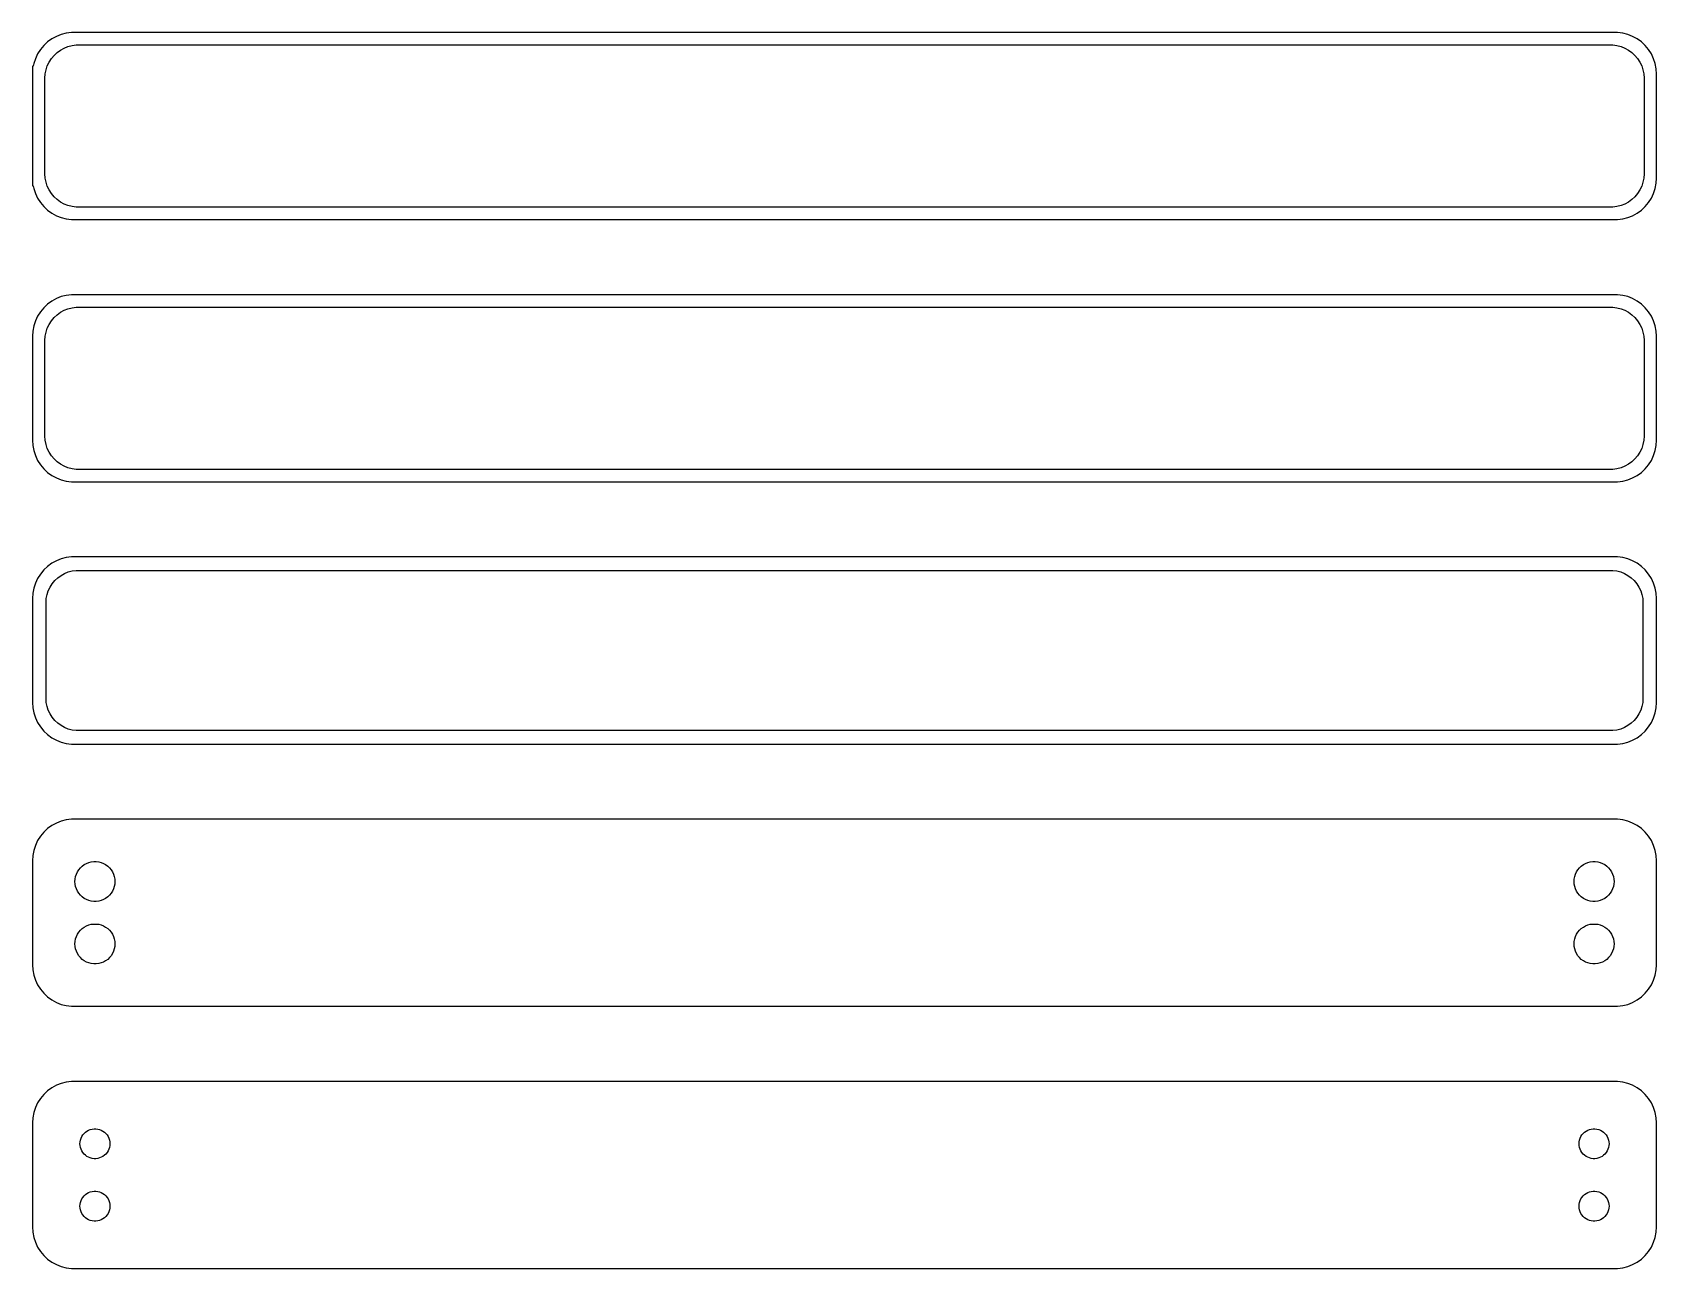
# Model space of a CAD drawing. Header units: metres. Extents: x -98 to 98, y 115 to 263.
import ezdxf

# ---------------------------------------------------------------- set-up
doc = ezdxf.new("R2010")
doc.units = ezdxf.units.M

msp = doc.modelspace()

# ---------------------------------------------------------------- linework, layer by layer
for p, q in [((-96.1448, 261.673), (-96.5451, 261.189)), ((-95.6871, 262.103), (-96.1448, 261.673)), ((-95.1791, 262.472), (-95.6871, 262.103)), ((-94.6289, 262.774), (-95.1791, 262.472)), ((-94.0451, 263.005), (-94.6289, 262.774)), ((-94.1433, 261.127), (-93.7031, 261.369)), ((-93.4369, 263.161), (-94.0451, 263.005)), ((-93.7031, 261.369), (-93.2361, 261.554)), ((-92.8139, 263.24), (-93.4369, 263.161)), ((-93.2361, 261.554), (-92.7495, 261.679)), ((92.8139, 263.24), (-92.8139, 263.24)), ((-92.7495, 261.679), (-92.2512, 261.742)), ((-92.2512, 261.742), (92.2512, 261.742)), ((92.2512, 261.742), (92.7495, 261.679)), ((92.7495, 261.679), (93.2361, 261.554)), ((93.4369, 263.161), (92.8139, 263.24)), ((93.2361, 261.554), (93.7031, 261.369)), ((94.0451, 263.005), (93.4369, 263.161)), ((93.7031, 261.369), (94.1433, 261.127)), ((94.6289, 262.774), (94.0451, 263.005)), ((95.1791, 262.472), (94.6289, 262.774)), ((95.6871, 262.103), (95.1791, 262.472)), ((96.1448, 261.673), (95.6871, 262.103)), ((96.5451, 261.189), (96.1448, 261.673)), ((-97.3429, 259.493), (-97.4, 259.194)), ((-97.1489, 260.091), (-97.3429, 259.493)), ((-96.8815, 260.659), (-97.1489, 260.091)), ((-96.5451, 261.189), (-96.8815, 260.659)), ((-95.7191, 259.222), (-95.5052, 259.677)), ((-95.5052, 259.677), (-95.2361, 260.101)), ((-95.2361, 260.101), (-94.9159, 260.488)), ((-94.9159, 260.488), (-94.5497, 260.832)), ((-94.5497, 260.832), (-94.1433, 261.127)), ((94.1433, 261.127), (94.5497, 260.832)), ((94.5497, 260.832), (94.9159, 260.488)), ((94.9159, 260.488), (95.2361, 260.101)), ((95.2361, 260.101), (95.5052, 259.677)), ((95.5052, 259.677), (95.7191, 259.222)), ((96.8815, 260.659), (96.5451, 261.189)), ((97.1489, 260.091), (96.8815, 260.659)), ((97.3429, 259.493), (97.1489, 260.091)), ((97.4606, 258.877), (97.3429, 259.493)), ((-97.4, 259.194), (-97.5, 259.194)), ((-97.5, 259.194), (-97.5, 244.806)), ((-96, 257.75), (-95.9685, 258.251)), ((-96, 246.25), (-96, 257.75)), ((-95.9685, 258.251), (-95.8743, 258.745)), ((-95.8743, 258.745), (-95.7191, 259.222)), ((95.7191, 259.222), (95.8743, 258.745)), ((95.8743, 258.745), (95.9685, 258.251)), ((95.9685, 258.251), (96, 257.75)), ((96, 257.75), (96, 246.25)), ((97.5, 258.25), (97.4606, 258.877)), ((97.5, 245.75), (97.5, 258.25)), ((-95.9685, 245.749), (-96, 246.25)), ((-95.8743, 245.255), (-95.9685, 245.749)), ((95.9685, 245.749), (95.8743, 245.255)), ((96, 246.25), (95.9685, 245.749)), ((97.4606, 245.123), (97.5, 245.75)), ((-97.5, 244.806), (-97.4, 244.806)), ((-97.4, 244.806), (-97.3429, 244.507)), ((-97.3429, 244.507), (-97.1489, 243.909)), ((-97.1489, 243.909), (-96.8815, 243.341)), ((-95.7191, 244.778), (-95.8743, 245.255)), ((-95.5052, 244.323), (-95.7191, 244.778)), ((-95.2361, 243.899), (-95.5052, 244.323)), ((-94.9159, 243.512), (-95.2361, 243.899)), ((95.2361, 243.899), (94.9159, 243.512)), ((95.5052, 244.323), (95.2361, 243.899)), ((95.7191, 244.778), (95.5052, 244.323)), ((95.8743, 245.255), (95.7191, 244.778)), ((96.8815, 243.341), (97.1489, 243.909)), ((97.1489, 243.909), (97.3429, 244.507)), ((97.3429, 244.507), (97.4606, 245.123)), ((-96.8815, 243.341), (-96.5451, 242.811)), ((-96.5451, 242.811), (-96.1448, 242.327)), ((-96.1448, 242.327), (-95.6871, 241.897)), ((-95.6871, 241.897), (-95.1791, 241.528)), ((-94.5497, 243.168), (-94.9159, 243.512)), ((-94.1433, 242.873), (-94.5497, 243.168)), ((-93.7031, 242.631), (-94.1433, 242.873)), ((-93.2361, 242.446), (-93.7031, 242.631)), ((-92.7495, 242.321), (-93.2361, 242.446)), ((-92.2512, 242.258), (-92.7495, 242.321)), ((92.2512, 242.258), (-92.2512, 242.258)), ((92.7495, 242.321), (92.2512, 242.258)), ((93.2361, 242.446), (92.7495, 242.321)), ((93.7031, 242.631), (93.2361, 242.446)), ((94.1433, 242.873), (93.7031, 242.631)), ((94.5497, 243.168), (94.1433, 242.873)), ((94.9159, 243.512), (94.5497, 243.168)), ((95.1791, 241.528), (95.6871, 241.897)), ((95.6871, 241.897), (96.1448, 242.327)), ((96.1448, 242.327), (96.5451, 242.811)), ((96.5451, 242.811), (96.8815, 243.341)), ((-95.1791, 241.528), (-94.6289, 241.226)), ((-94.6289, 241.226), (-94.0451, 240.995)), ((-94.0451, 240.995), (-93.4369, 240.839)), ((-93.4369, 240.839), (-92.8139, 240.76)), ((-92.8139, 240.76), (92.8139, 240.76)), ((92.8139, 240.76), (93.4369, 240.839)), ((93.4369, 240.839), (94.0451, 240.995)), ((94.0451, 240.995), (94.6289, 241.226)), ((94.6289, 241.226), (95.1791, 241.528)), ((-96.1448, 230.173), (-96.5451, 229.689)), ((-95.6871, 230.603), (-96.1448, 230.173)), ((-95.1791, 230.972), (-95.6871, 230.603)), ((-94.6289, 231.274), (-95.1791, 230.972)), ((-94.0451, 231.505), (-94.6289, 231.274)), ((-93.4369, 231.661), (-94.0451, 231.505)), ((-92.8139, 231.74), (-93.4369, 231.661)), ((-93.2361, 230.054), (-92.7495, 230.179)), ((92.8139, 231.74), (-92.8139, 231.74)), ((-92.7495, 230.179), (-92.2512, 230.242)), ((-92.2512, 230.242), (92.2512, 230.242)), ((92.2512, 230.242), (92.7495, 230.179)), ((92.7495, 230.179), (93.2361, 230.054)), ((93.4369, 231.661), (92.8139, 231.74)), ((94.0451, 231.505), (93.4369, 231.661)), ((94.6289, 231.274), (94.0451, 231.505)), ((95.1791, 230.972), (94.6289, 231.274)), ((95.6871, 230.603), (95.1791, 230.972)), ((96.1448, 230.173), (95.6871, 230.603)), ((96.5451, 229.689), (96.1448, 230.173)), ((-97.1489, 228.591), (-97.3429, 227.993)), ((-96.8815, 229.159), (-97.1489, 228.591)), ((-96.5451, 229.689), (-96.8815, 229.159)), ((-95.7191, 227.722), (-95.5052, 228.177)), ((-95.5052, 228.177), (-95.2361, 228.601)), ((-95.2361, 228.601), (-94.9159, 228.988)), ((-94.9159, 228.988), (-94.5497, 229.332)), ((-94.5497, 229.332), (-94.1433, 229.627)), ((-94.1433, 229.627), (-93.7031, 229.869)), ((-93.7031, 229.869), (-93.2361, 230.054)), ((93.2361, 230.054), (93.7031, 229.869)), ((93.7031, 229.869), (94.1433, 229.627)), ((94.1433, 229.627), (94.5497, 229.332)), ((94.5497, 229.332), (94.9159, 228.988)), ((94.9159, 228.988), (95.2361, 228.601)), ((95.2361, 228.601), (95.5052, 228.177)), ((95.5052, 228.177), (95.7191, 227.722)), ((96.8815, 229.159), (96.5451, 229.689)), ((97.1489, 228.591), (96.8815, 229.159)), ((97.3429, 227.993), (97.1489, 228.591)), ((-97.4606, 227.377), (-97.5, 226.75)), ((-97.5, 226.75), (-97.5, 214.25)), ((-97.3429, 227.993), (-97.4606, 227.377)), ((-96, 226.25), (-95.9685, 226.751)), ((-96, 214.75), (-96, 226.25)), ((-95.9685, 226.751), (-95.8743, 227.245)), ((-95.8743, 227.245), (-95.7191, 227.722)), ((95.7191, 227.722), (95.8743, 227.245)), ((95.8743, 227.245), (95.9685, 226.751)), ((95.9685, 226.751), (96, 226.25)), ((96, 226.25), (96, 214.75)), ((97.4606, 227.377), (97.3429, 227.993)), ((97.5, 226.75), (97.4606, 227.377)), ((97.5, 214.25), (97.5, 226.75)), ((-95.9685, 214.249), (-96, 214.75)), ((96, 214.75), (95.9685, 214.249)), ((-97.5, 214.25), (-97.4606, 213.623)), ((-97.4606, 213.623), (-97.3429, 213.007)), ((-97.3429, 213.007), (-97.1489, 212.409)), ((-95.8743, 213.755), (-95.9685, 214.249)), ((-95.7191, 213.278), (-95.8743, 213.755)), ((-95.5052, 212.823), (-95.7191, 213.278)), ((-95.2361, 212.399), (-95.5052, 212.823)), ((95.5052, 212.823), (95.2361, 212.399)), ((95.7191, 213.278), (95.5052, 212.823)), ((95.8743, 213.755), (95.7191, 213.278)), ((95.9685, 214.249), (95.8743, 213.755)), ((97.1489, 212.409), (97.3429, 213.007)), ((97.3429, 213.007), (97.4606, 213.623)), ((97.4606, 213.623), (97.5, 214.25)), ((-97.1489, 212.409), (-96.8815, 211.841)), ((-96.8815, 211.841), (-96.5451, 211.311)), ((-96.5451, 211.311), (-96.1448, 210.827)), ((-96.1448, 210.827), (-95.6871, 210.397)), ((-94.9159, 212.012), (-95.2361, 212.399)), ((-94.5497, 211.668), (-94.9159, 212.012)), ((-94.1433, 211.373), (-94.5497, 211.668)), ((-93.7031, 211.131), (-94.1433, 211.373)), ((-93.2361, 210.946), (-93.7031, 211.131)), ((-92.7495, 210.821), (-93.2361, 210.946)), ((-92.2512, 210.758), (-92.7495, 210.821)), ((92.2512, 210.758), (-92.2512, 210.758)), ((92.7495, 210.821), (92.2512, 210.758)), ((93.2361, 210.946), (92.7495, 210.821)), ((93.7031, 211.131), (93.2361, 210.946)), ((94.1433, 211.373), (93.7031, 211.131)), ((94.5497, 211.668), (94.1433, 211.373)), ((94.9159, 212.012), (94.5497, 211.668)), ((95.2361, 212.399), (94.9159, 212.012)), ((95.6871, 210.397), (96.1448, 210.827)), ((96.1448, 210.827), (96.5451, 211.311)), ((96.5451, 211.311), (96.8815, 211.841)), ((96.8815, 211.841), (97.1489, 212.409)), ((-95.6871, 210.397), (-95.1791, 210.028)), ((-95.1791, 210.028), (-94.6289, 209.726)), ((-94.6289, 209.726), (-94.0451, 209.495)), ((-94.0451, 209.495), (-93.4369, 209.339)), ((-93.4369, 209.339), (-92.8139, 209.26)), ((-92.8139, 209.26), (92.8139, 209.26)), ((92.8139, 209.26), (93.4369, 209.339)), ((93.4369, 209.339), (94.0451, 209.495)), ((94.0451, 209.495), (94.6289, 209.726)), ((94.6289, 209.726), (95.1791, 210.028)), ((95.1791, 210.028), (95.6871, 210.397)), ((-95.6871, 199.103), (-96.1448, 198.673)), ((-95.1791, 199.472), (-95.6871, 199.103)), ((-94.6289, 199.774), (-95.1791, 199.472)), ((-94.0451, 200.005), (-94.6289, 199.774)), ((-93.4369, 200.161), (-94.0451, 200.005)), ((-92.8139, 200.24), (-93.4369, 200.161)), ((92.8139, 200.24), (-92.8139, 200.24)), ((93.4369, 200.161), (92.8139, 200.24)), ((94.0451, 200.005), (93.4369, 200.161)), ((94.6289, 199.774), (94.0451, 200.005)), ((95.1791, 199.472), (94.6289, 199.774)), ((95.6871, 199.103), (95.1791, 199.472)), ((96.1448, 198.673), (95.6871, 199.103)), ((-97.1489, 197.091), (-97.3429, 196.493)), ((-96.8815, 197.659), (-97.1489, 197.091)), ((-96.5451, 198.189), (-96.8815, 197.659)), ((-96.1448, 198.673), (-96.5451, 198.189)), ((-95.3936, 196.616), (-95.133, 197.026)), ((-95.133, 197.026), (-94.823, 197.401)), ((-94.823, 197.401), (-94.4685, 197.734)), ((-94.4685, 197.734), (-94.0751, 198.02)), ((-94.0751, 198.02), (-93.6489, 198.254)), ((-93.6489, 198.254), (-93.1967, 198.433)), ((-93.1967, 198.433), (-92.7256, 198.554)), ((-92.7256, 198.554), (-92.2432, 198.615)), ((-92.2432, 198.615), (92.2432, 198.615)), ((92.2432, 198.615), (92.7256, 198.554)), ((92.7256, 198.554), (93.1967, 198.433)), ((93.1967, 198.433), (93.6489, 198.254)), ((93.6489, 198.254), (94.0751, 198.02)), ((94.0751, 198.02), (94.4685, 197.734)), ((94.4685, 197.734), (94.823, 197.401)), ((94.823, 197.401), (95.133, 197.026)), ((95.133, 197.026), (95.3936, 196.616)), ((96.5451, 198.189), (96.1448, 198.673)), ((96.8815, 197.659), (96.5451, 198.189)), ((97.1489, 197.091), (96.8815, 197.659)), ((97.3429, 196.493), (97.1489, 197.091)), ((-97.4606, 195.877), (-97.5, 195.25)), ((-97.5, 195.25), (-97.5, 182.75)), ((-97.3429, 196.493), (-97.4606, 195.877)), ((-95.8726, 194.75), (-95.8421, 195.235)), ((-95.8421, 195.235), (-95.751, 195.713)), ((-95.751, 195.713), (-95.6007, 196.176)), ((-95.6007, 196.176), (-95.3936, 196.616)), ((95.3936, 196.616), (95.6007, 196.176)), ((95.6007, 196.176), (95.751, 195.713)), ((95.751, 195.713), (95.8421, 195.235)), ((95.8421, 195.235), (95.8726, 194.75)), ((97.4606, 195.877), (97.3429, 196.493)), ((97.5, 195.25), (97.4606, 195.877)), ((97.5, 182.75), (97.5, 195.25)), ((-95.8726, 183.25), (-95.8726, 194.75)), ((95.8726, 194.75), (95.8726, 183.25)), ((-97.5, 182.75), (-97.4606, 182.123)), ((-97.4606, 182.123), (-97.3429, 181.507)), ((-97.3429, 181.507), (-97.1489, 180.909)), ((-95.8421, 182.765), (-95.8726, 183.25)), ((-95.751, 182.287), (-95.8421, 182.765)), ((-95.6007, 181.824), (-95.751, 182.287)), ((-95.3936, 181.384), (-95.6007, 181.824)), ((-95.133, 180.974), (-95.3936, 181.384)), ((95.3936, 181.384), (95.133, 180.974)), ((95.6007, 181.824), (95.3936, 181.384)), ((95.751, 182.287), (95.6007, 181.824)), ((95.8421, 182.765), (95.751, 182.287)), ((95.8726, 183.25), (95.8421, 182.765)), ((97.1489, 180.909), (97.3429, 181.507)), ((97.3429, 181.507), (97.4606, 182.123)), ((97.4606, 182.123), (97.5, 182.75)), ((-97.1489, 180.909), (-96.8815, 180.341)), ((-96.8815, 180.341), (-96.5451, 179.811)), ((-96.5451, 179.811), (-96.1448, 179.327)), ((-94.823, 180.599), (-95.133, 180.974)), ((-94.4685, 180.266), (-94.823, 180.599)), ((-94.0751, 179.98), (-94.4685, 180.266)), ((-93.6489, 179.746), (-94.0751, 179.98)), ((-93.1967, 179.567), (-93.6489, 179.746)), ((-92.7256, 179.446), (-93.1967, 179.567)), ((-92.2432, 179.385), (-92.7256, 179.446)), ((92.7256, 179.446), (92.2432, 179.385)), ((93.1967, 179.567), (92.7256, 179.446)), ((93.6489, 179.746), (93.1967, 179.567)), ((94.0751, 179.98), (93.6489, 179.746)), ((94.4685, 180.266), (94.0751, 179.98)), ((94.823, 180.599), (94.4685, 180.266)), ((95.133, 180.974), (94.823, 180.599)), ((96.1448, 179.327), (96.5451, 179.811)), ((96.5451, 179.811), (96.8815, 180.341)), ((96.8815, 180.341), (97.1489, 180.909)), ((-96.1448, 179.327), (-95.6871, 178.897)), ((-95.6871, 178.897), (-95.1791, 178.528)), ((-95.1791, 178.528), (-94.6289, 178.226)), ((-94.6289, 178.226), (-94.0451, 177.995)), ((-94.0451, 177.995), (-93.4369, 177.839)), ((-93.4369, 177.839), (-92.8139, 177.76)), ((-92.8139, 177.76), (92.8139, 177.76)), ((92.2432, 179.385), (-92.2432, 179.385)), ((92.8139, 177.76), (93.4369, 177.839)), ((93.4369, 177.839), (94.0451, 177.995)), ((94.0451, 177.995), (94.6289, 178.226)), ((94.6289, 178.226), (95.1791, 178.528)), ((95.1791, 178.528), (95.6871, 178.897)), ((95.6871, 178.897), (96.1448, 179.327)), ((-95.1791, 167.972), (-95.6871, 167.603)), ((-94.6289, 168.274), (-95.1791, 167.972)), ((-94.0451, 168.505), (-94.6289, 168.274)), ((-93.4369, 168.661), (-94.0451, 168.505)), ((-92.8139, 168.74), (-93.4369, 168.661)), ((92.8139, 168.74), (-92.8139, 168.74)), ((93.4369, 168.661), (92.8139, 168.74)), ((94.0451, 168.505), (93.4369, 168.661)), ((94.6289, 168.274), (94.0451, 168.505)), ((95.1791, 167.972), (94.6289, 168.274)), ((95.6871, 167.603), (95.1791, 167.972)), ((-96.8815, 166.159), (-97.1489, 165.591)), ((-96.5451, 166.689), (-96.8815, 166.159)), ((-96.1448, 167.173), (-96.5451, 166.689)), ((-95.6871, 167.603), (-96.1448, 167.173)), ((96.1448, 167.173), (95.6871, 167.603)), ((96.5451, 166.689), (96.1448, 167.173)), ((96.8815, 166.159), (96.5451, 166.689)), ((97.1489, 165.591), (96.8815, 166.159)), ((-97.4606, 164.377), (-97.5, 163.75)), ((-97.3429, 164.993), (-97.4606, 164.377)), ((-97.1489, 165.591), (-97.3429, 164.993)), ((97.3429, 164.993), (97.1489, 165.591)), ((97.4606, 164.377), (97.3429, 164.993)), ((97.5, 163.75), (97.4606, 164.377)), ((-97.5, 163.75), (-97.5, 151.25)), ((-92.3246, 161.847), (-92.2315, 162.133)), ((-92.2315, 162.133), (-92.1031, 162.406)), ((-92.1031, 162.406), (-91.9416, 162.661)), ((-91.9416, 162.661), (-91.7495, 162.893)), ((-91.7495, 162.893), (-91.5298, 163.099)), ((-91.5298, 163.099), (-91.286, 163.276)), ((-91.286, 163.276), (-91.0219, 163.422)), ((-91.0219, 163.422), (-90.7416, 163.533)), ((-90.7416, 163.533), (-90.4497, 163.607)), ((-90.4497, 163.607), (-90.1507, 163.645)), ((-90.1507, 163.645), (-89.8493, 163.645)), ((-89.8493, 163.645), (-89.5503, 163.607)), ((-89.5503, 163.607), (-89.2584, 163.533)), ((-89.2584, 163.533), (-88.9781, 163.422)), ((-88.9781, 163.422), (-88.714, 163.276)), ((-88.714, 163.276), (-88.4702, 163.099)), ((-88.4702, 163.099), (-88.2505, 162.893)), ((-88.2505, 162.893), (-88.0583, 162.661)), ((-88.0583, 162.661), (-87.8969, 162.406)), ((-87.8969, 162.406), (-87.7685, 162.133)), ((-87.7685, 162.133), (-87.6754, 161.847)), ((87.6754, 161.847), (87.7685, 162.133)), ((87.7685, 162.133), (87.8969, 162.406)), ((87.8969, 162.406), (88.0583, 162.661)), ((88.0583, 162.661), (88.2505, 162.893)), ((88.2505, 162.893), (88.4702, 163.099)), ((88.4702, 163.099), (88.714, 163.276)), ((88.714, 163.276), (88.9781, 163.422)), ((88.9781, 163.422), (89.2584, 163.533)), ((89.2584, 163.533), (89.5503, 163.607)), ((89.5503, 163.607), (89.8493, 163.645)), ((89.8493, 163.645), (90.1507, 163.645)), ((90.1507, 163.645), (90.4497, 163.607)), ((90.4497, 163.607), (90.7416, 163.533)), ((90.7416, 163.533), (91.0219, 163.422)), ((91.0219, 163.422), (91.286, 163.276)), ((91.286, 163.276), (91.5298, 163.099)), ((91.5298, 163.099), (91.7495, 162.893)), ((91.7495, 162.893), (91.9416, 162.661)), ((91.9416, 162.661), (92.1031, 162.406)), ((92.1031, 162.406), (92.2315, 162.133)), ((92.2315, 162.133), (92.3246, 161.847)), ((97.5, 151.25), (97.5, 163.75)), ((-92.4, 161.25), (-92.3811, 161.551)), ((-92.3811, 160.949), (-92.4, 161.25)), ((-92.3811, 161.551), (-92.3246, 161.847)), ((-92.3246, 160.653), (-92.3811, 160.949)), ((-92.2315, 160.367), (-92.3246, 160.653)), ((-92.1031, 160.094), (-92.2315, 160.367)), ((-91.9416, 159.839), (-92.1031, 160.094)), ((-87.8969, 160.094), (-88.0583, 159.839)), ((-87.7685, 160.367), (-87.8969, 160.094)), ((-87.6754, 160.653), (-87.7685, 160.367)), ((-87.6754, 161.847), (-87.6189, 161.551)), ((-87.6189, 160.949), (-87.6754, 160.653)), ((-87.6189, 161.551), (-87.6, 161.25)), ((-87.6, 161.25), (-87.6189, 160.949)), ((87.6, 161.25), (87.6189, 161.551)), ((87.6189, 160.949), (87.6, 161.25)), ((87.6189, 161.551), (87.6754, 161.847)), ((87.6754, 160.653), (87.6189, 160.949)), ((87.7685, 160.367), (87.6754, 160.653)), ((87.8969, 160.094), (87.7685, 160.367)), ((88.0583, 159.839), (87.8969, 160.094)), ((92.1031, 160.094), (91.9416, 159.839)), ((92.2315, 160.367), (92.1031, 160.094)), ((92.3246, 160.653), (92.2315, 160.367)), ((92.3246, 161.847), (92.3811, 161.551)), ((92.3811, 160.949), (92.3246, 160.653)), ((92.3811, 161.551), (92.4, 161.25)), ((92.4, 161.25), (92.3811, 160.949)), ((-91.7495, 159.607), (-91.9416, 159.839)), ((-91.5298, 159.401), (-91.7495, 159.607)), ((-91.286, 159.224), (-91.5298, 159.401)), ((-91.0219, 159.078), (-91.286, 159.224)), ((-90.7416, 158.967), (-91.0219, 159.078)), ((-90.4497, 158.893), (-90.7416, 158.967)), ((-90.1507, 158.855), (-90.4497, 158.893)), ((-89.8493, 158.855), (-90.1507, 158.855)), ((-89.5503, 158.893), (-89.8493, 158.855)), ((-89.2584, 158.967), (-89.5503, 158.893)), ((-88.9781, 159.078), (-89.2584, 158.967)), ((-88.714, 159.224), (-88.9781, 159.078)), ((-88.4702, 159.401), (-88.714, 159.224)), ((-88.2505, 159.607), (-88.4702, 159.401)), ((-88.0583, 159.839), (-88.2505, 159.607)), ((88.2505, 159.607), (88.0583, 159.839)), ((88.4702, 159.401), (88.2505, 159.607)), ((88.714, 159.224), (88.4702, 159.401)), ((88.9781, 159.078), (88.714, 159.224)), ((89.2584, 158.967), (88.9781, 159.078)), ((89.5503, 158.893), (89.2584, 158.967)), ((89.8493, 158.855), (89.5503, 158.893)), ((90.1507, 158.855), (89.8493, 158.855)), ((90.4497, 158.893), (90.1507, 158.855)), ((90.7416, 158.967), (90.4497, 158.893)), ((91.0219, 159.078), (90.7416, 158.967)), ((91.286, 159.224), (91.0219, 159.078)), ((91.5298, 159.401), (91.286, 159.224)), ((91.7495, 159.607), (91.5298, 159.401)), ((91.9416, 159.839), (91.7495, 159.607)), ((-91.0219, 155.922), (-90.7416, 156.033)), ((-90.7416, 156.033), (-90.4497, 156.107)), ((-90.4497, 156.107), (-90.1507, 156.145)), ((-90.1507, 156.145), (-89.8493, 156.145)), ((-89.8493, 156.145), (-89.5503, 156.107)), ((-89.5503, 156.107), (-89.2584, 156.033)), ((-89.2584, 156.033), (-88.9781, 155.922)), ((88.9781, 155.922), (89.2584, 156.033)), ((89.2584, 156.033), (89.5503, 156.107)), ((89.5503, 156.107), (89.8493, 156.145)), ((89.8493, 156.145), (90.1507, 156.145)), ((90.1507, 156.145), (90.4497, 156.107)), ((90.4497, 156.107), (90.7416, 156.033)), ((90.7416, 156.033), (91.0219, 155.922)), ((-92.4, 153.75), (-92.3811, 154.051)), ((-92.3811, 154.051), (-92.3246, 154.347)), ((-92.3246, 154.347), (-92.2315, 154.633)), ((-92.2315, 154.633), (-92.1031, 154.906)), ((-92.1031, 154.906), (-91.9416, 155.161)), ((-91.9416, 155.161), (-91.7495, 155.393)), ((-91.7495, 155.393), (-91.5298, 155.599)), ((-91.5298, 155.599), (-91.286, 155.776)), ((-91.286, 155.776), (-91.0219, 155.922)), ((-88.9781, 155.922), (-88.714, 155.776)), ((-88.714, 155.776), (-88.4702, 155.599)), ((-88.4702, 155.599), (-88.2505, 155.393)), ((-88.2505, 155.393), (-88.0583, 155.161)), ((-88.0583, 155.161), (-87.8969, 154.906)), ((-87.8969, 154.906), (-87.7685, 154.633)), ((-87.7685, 154.633), (-87.6754, 154.347)), ((-87.6754, 154.347), (-87.6189, 154.051)), ((-87.6189, 154.051), (-87.6, 153.75)), ((87.6, 153.75), (87.6189, 154.051)), ((87.6189, 154.051), (87.6754, 154.347)), ((87.6754, 154.347), (87.7685, 154.633)), ((87.7685, 154.633), (87.8969, 154.906)), ((87.8969, 154.906), (88.0583, 155.161)), ((88.0583, 155.161), (88.2505, 155.393)), ((88.2505, 155.393), (88.4702, 155.599)), ((88.4702, 155.599), (88.714, 155.776)), ((88.714, 155.776), (88.9781, 155.922)), ((91.0219, 155.922), (91.286, 155.776)), ((91.286, 155.776), (91.5298, 155.599)), ((91.5298, 155.599), (91.7495, 155.393)), ((91.7495, 155.393), (91.9416, 155.161)), ((91.9416, 155.161), (92.1031, 154.906)), ((92.1031, 154.906), (92.2315, 154.633)), ((92.2315, 154.633), (92.3246, 154.347)), ((92.3246, 154.347), (92.3811, 154.051)), ((92.3811, 154.051), (92.4, 153.75)), ((-92.3811, 153.449), (-92.4, 153.75)), ((-92.3246, 153.153), (-92.3811, 153.449)), ((-92.2315, 152.867), (-92.3246, 153.153)), ((-92.1031, 152.594), (-92.2315, 152.867)), ((-91.9416, 152.339), (-92.1031, 152.594)), ((-91.7495, 152.107), (-91.9416, 152.339)), ((-91.5298, 151.901), (-91.7495, 152.107)), ((-88.2505, 152.107), (-88.4702, 151.901)), ((-88.0583, 152.339), (-88.2505, 152.107)), ((-87.8969, 152.594), (-88.0583, 152.339)), ((-87.7685, 152.867), (-87.8969, 152.594)), ((-87.6754, 153.153), (-87.7685, 152.867)), ((-87.6189, 153.449), (-87.6754, 153.153)), ((-87.6, 153.75), (-87.6189, 153.449)), ((87.6189, 153.449), (87.6, 153.75)), ((87.6754, 153.153), (87.6189, 153.449)), ((87.7685, 152.867), (87.6754, 153.153)), ((87.8969, 152.594), (87.7685, 152.867)), ((88.0583, 152.339), (87.8969, 152.594)), ((88.2505, 152.107), (88.0583, 152.339)), ((88.4702, 151.901), (88.2505, 152.107)), ((91.7495, 152.107), (91.5298, 151.901)), ((91.9416, 152.339), (91.7495, 152.107)), ((92.1031, 152.594), (91.9416, 152.339)), ((92.2315, 152.867), (92.1031, 152.594)), ((92.3246, 153.153), (92.2315, 152.867)), ((92.3811, 153.449), (92.3246, 153.153)), ((92.4, 153.75), (92.3811, 153.449)), ((-97.5, 151.25), (-97.4606, 150.623)), ((-97.4606, 150.623), (-97.3429, 150.007)), ((-91.286, 151.724), (-91.5298, 151.901)), ((-91.0219, 151.578), (-91.286, 151.724)), ((-90.7416, 151.467), (-91.0219, 151.578)), ((-90.4497, 151.393), (-90.7416, 151.467)), ((-90.1507, 151.355), (-90.4497, 151.393)), ((-89.8493, 151.355), (-90.1507, 151.355)), ((-89.5503, 151.393), (-89.8493, 151.355)), ((-89.2584, 151.467), (-89.5503, 151.393)), ((-88.9781, 151.578), (-89.2584, 151.467)), ((-88.714, 151.724), (-88.9781, 151.578)), ((-88.4702, 151.901), (-88.714, 151.724)), ((88.714, 151.724), (88.4702, 151.901)), ((88.9781, 151.578), (88.714, 151.724)), ((89.2584, 151.467), (88.9781, 151.578)), ((89.5503, 151.393), (89.2584, 151.467)), ((89.8493, 151.355), (89.5503, 151.393)), ((90.1507, 151.355), (89.8493, 151.355)), ((90.4497, 151.393), (90.1507, 151.355)), ((90.7416, 151.467), (90.4497, 151.393)), ((91.0219, 151.578), (90.7416, 151.467)), ((91.286, 151.724), (91.0219, 151.578)), ((91.5298, 151.901), (91.286, 151.724)), ((97.3429, 150.007), (97.4606, 150.623)), ((97.4606, 150.623), (97.5, 151.25)), ((-97.3429, 150.007), (-97.1489, 149.409)), ((-97.1489, 149.409), (-96.8815, 148.841)), ((-96.8815, 148.841), (-96.5451, 148.311)), ((-96.5451, 148.311), (-96.1448, 147.827)), ((96.1448, 147.827), (96.5451, 148.311)), ((96.5451, 148.311), (96.8815, 148.841)), ((96.8815, 148.841), (97.1489, 149.409)), ((97.1489, 149.409), (97.3429, 150.007)), ((-96.1448, 147.827), (-95.6871, 147.397)), ((-95.6871, 147.397), (-95.1791, 147.028)), ((-95.1791, 147.028), (-94.6289, 146.726)), ((-94.6289, 146.726), (-94.0451, 146.495)), ((-94.0451, 146.495), (-93.4369, 146.339)), ((-93.4369, 146.339), (-92.8139, 146.26)), ((-92.8139, 146.26), (92.8139, 146.26)), ((92.8139, 146.26), (93.4369, 146.339)), ((93.4369, 146.339), (94.0451, 146.495)), ((94.0451, 146.495), (94.6289, 146.726)), ((94.6289, 146.726), (95.1791, 147.028)), ((95.1791, 147.028), (95.6871, 147.397)), ((95.6871, 147.397), (96.1448, 147.827)), ((-94.6289, 136.774), (-95.1791, 136.472)), ((-94.0451, 137.005), (-94.6289, 136.774)), ((-93.4369, 137.161), (-94.0451, 137.005)), ((-92.8139, 137.24), (-93.4369, 137.161)), ((92.8139, 137.24), (-92.8139, 137.24)), ((93.4369, 137.161), (92.8139, 137.24)), ((94.0451, 137.005), (93.4369, 137.161)), ((94.6289, 136.774), (94.0451, 137.005)), ((95.1791, 136.472), (94.6289, 136.774)), ((-96.8815, 134.659), (-97.1489, 134.091)), ((-96.5451, 135.189), (-96.8815, 134.659)), ((-96.1448, 135.673), (-96.5451, 135.189)), ((-95.6871, 136.103), (-96.1448, 135.673)), ((-95.1791, 136.472), (-95.6871, 136.103)), ((95.6871, 136.103), (95.1791, 136.472)), ((96.1448, 135.673), (95.6871, 136.103)), ((96.5451, 135.189), (96.1448, 135.673)), ((96.8815, 134.659), (96.5451, 135.189)), ((97.1489, 134.091), (96.8815, 134.659)), ((-97.4606, 132.877), (-97.5, 132.25)), ((-97.3429, 133.493), (-97.4606, 132.877)), ((-97.1489, 134.091), (-97.3429, 133.493)), ((97.3429, 133.493), (97.1489, 134.091)), ((97.4606, 132.877), (97.3429, 133.493)), ((97.5, 132.25), (97.4606, 132.877)), ((-97.5, 132.25), (-97.5, 119.75)), ((-91.5773, 130.617), (-91.4562, 130.808)), ((-91.4562, 130.808), (-91.3121, 130.982)), ((-91.3121, 130.982), (-91.1474, 131.137)), ((-91.1474, 131.137), (-90.9645, 131.27)), ((-90.9645, 131.27), (-90.7664, 131.379)), ((-90.7664, 131.379), (-90.5562, 131.462)), ((-90.5562, 131.462), (-90.3373, 131.518)), ((-90.3373, 131.518), (-90.113, 131.546)), ((-90.113, 131.546), (-89.887, 131.546)), ((-89.887, 131.546), (-89.6627, 131.518)), ((-89.6627, 131.518), (-89.4438, 131.462)), ((-89.4438, 131.462), (-89.2336, 131.379)), ((-89.2336, 131.379), (-89.0355, 131.27)), ((-89.0355, 131.27), (-88.8526, 131.137)), ((-88.8526, 131.137), (-88.6879, 130.982)), ((-88.6879, 130.982), (-88.5438, 130.808)), ((-88.5438, 130.808), (-88.4226, 130.617)), ((88.4226, 130.617), (88.5438, 130.808)), ((88.5438, 130.808), (88.6879, 130.982)), ((88.6879, 130.982), (88.8526, 131.137)), ((88.8526, 131.137), (89.0355, 131.27)), ((89.0355, 131.27), (89.2336, 131.379)), ((89.2336, 131.379), (89.4438, 131.462)), ((89.4438, 131.462), (89.6627, 131.518)), ((89.6627, 131.518), (89.887, 131.546)), ((89.887, 131.546), (90.113, 131.546)), ((90.113, 131.546), (90.3373, 131.518)), ((90.3373, 131.518), (90.5562, 131.462)), ((90.5562, 131.462), (90.7664, 131.379)), ((90.7664, 131.379), (90.9645, 131.27)), ((90.9645, 131.27), (91.1474, 131.137)), ((91.1474, 131.137), (91.3121, 130.982)), ((91.3121, 130.982), (91.4562, 130.808)), ((91.4562, 130.808), (91.5773, 130.617)), ((97.5, 119.75), (97.5, 132.25)), ((-91.8, 129.75), (-91.7858, 129.976)), ((-91.7858, 129.524), (-91.8, 129.75)), ((-91.7858, 129.976), (-91.7434, 130.198)), ((-91.7434, 129.302), (-91.7858, 129.524)), ((-91.7434, 130.198), (-91.6736, 130.413)), ((-91.6736, 129.087), (-91.7434, 129.302)), ((-91.6736, 130.413), (-91.5773, 130.617)), ((-91.5773, 128.883), (-91.6736, 129.087)), ((-91.4562, 128.692), (-91.5773, 128.883)), ((-88.4226, 128.883), (-88.5438, 128.692)), ((-88.4226, 130.617), (-88.3264, 130.413)), ((-88.3264, 129.087), (-88.4226, 128.883)), ((-88.3264, 130.413), (-88.2565, 130.198)), ((-88.2565, 129.302), (-88.3264, 129.087)), ((-88.2565, 130.198), (-88.2142, 129.976)), ((-88.2142, 129.524), (-88.2565, 129.302)), ((-88.2142, 129.976), (-88.2, 129.75)), ((-88.2, 129.75), (-88.2142, 129.524)), ((88.2, 129.75), (88.2142, 129.976)), ((88.2142, 129.524), (88.2, 129.75)), ((88.2142, 129.976), (88.2565, 130.198)), ((88.2565, 129.302), (88.2142, 129.524)), ((88.2565, 130.198), (88.3264, 130.413)), ((88.3264, 129.087), (88.2565, 129.302)), ((88.3264, 130.413), (88.4226, 130.617)), ((88.4226, 128.883), (88.3264, 129.087)), ((88.5438, 128.692), (88.4226, 128.883)), ((91.5773, 128.883), (91.4562, 128.692)), ((91.5773, 130.617), (91.6736, 130.413)), ((91.6736, 129.087), (91.5773, 128.883)), ((91.6736, 130.413), (91.7434, 130.198)), ((91.7434, 129.302), (91.6736, 129.087)), ((91.7434, 130.198), (91.7858, 129.976)), ((91.7858, 129.524), (91.7434, 129.302)), ((91.7858, 129.976), (91.8, 129.75)), ((91.8, 129.75), (91.7858, 129.524)), ((-91.3121, 128.518), (-91.4562, 128.692)), ((-91.1474, 128.363), (-91.3121, 128.518)), ((-90.9645, 128.23), (-91.1474, 128.363)), ((-90.7664, 128.121), (-90.9645, 128.23)), ((-90.5562, 128.038), (-90.7664, 128.121)), ((-90.3373, 127.982), (-90.5562, 128.038)), ((-90.113, 127.954), (-90.3373, 127.982)), ((-89.887, 127.954), (-90.113, 127.954)), ((-89.6627, 127.982), (-89.887, 127.954)), ((-89.4438, 128.038), (-89.6627, 127.982)), ((-89.2336, 128.121), (-89.4438, 128.038)), ((-89.0355, 128.23), (-89.2336, 128.121)), ((-88.8526, 128.363), (-89.0355, 128.23)), ((-88.6879, 128.518), (-88.8526, 128.363)), ((-88.5438, 128.692), (-88.6879, 128.518)), ((88.6879, 128.518), (88.5438, 128.692)), ((88.8526, 128.363), (88.6879, 128.518)), ((89.0355, 128.23), (88.8526, 128.363)), ((89.2336, 128.121), (89.0355, 128.23)), ((89.4438, 128.038), (89.2336, 128.121)), ((89.6627, 127.982), (89.4438, 128.038)), ((89.887, 127.954), (89.6627, 127.982)), ((90.113, 127.954), (89.887, 127.954)), ((90.3373, 127.982), (90.113, 127.954)), ((90.5562, 128.038), (90.3373, 127.982)), ((90.7664, 128.121), (90.5562, 128.038)), ((90.9645, 128.23), (90.7664, 128.121)), ((91.1474, 128.363), (90.9645, 128.23)), ((91.3121, 128.518), (91.1474, 128.363)), ((91.4562, 128.692), (91.3121, 128.518)), ((-91.7434, 122.698), (-91.6736, 122.913)), ((-91.6736, 122.913), (-91.5773, 123.117)), ((-91.5773, 123.117), (-91.4562, 123.308)), ((-91.4562, 123.308), (-91.3121, 123.482)), ((-91.3121, 123.482), (-91.1474, 123.637)), ((-91.1474, 123.637), (-90.9645, 123.77)), ((-90.9645, 123.77), (-90.7664, 123.879)), ((-90.7664, 123.879), (-90.5562, 123.962)), ((-90.5562, 123.962), (-90.3373, 124.018)), ((-90.3373, 124.018), (-90.113, 124.046)), ((-90.113, 124.046), (-89.887, 124.046)), ((-89.887, 124.046), (-89.6627, 124.018)), ((-89.6627, 124.018), (-89.4438, 123.962)), ((-89.4438, 123.962), (-89.2336, 123.879)), ((-89.2336, 123.879), (-89.0355, 123.77)), ((-89.0355, 123.77), (-88.8526, 123.637)), ((-88.8526, 123.637), (-88.6879, 123.482)), ((-88.6879, 123.482), (-88.5438, 123.308)), ((-88.5438, 123.308), (-88.4226, 123.117)), ((-88.4226, 123.117), (-88.3264, 122.913)), ((-88.3264, 122.913), (-88.2565, 122.698)), ((88.2565, 122.698), (88.3264, 122.913)), ((88.3264, 122.913), (88.4226, 123.117)), ((88.4226, 123.117), (88.5438, 123.308)), ((88.5438, 123.308), (88.6879, 123.482)), ((88.6879, 123.482), (88.8526, 123.637)), ((88.8526, 123.637), (89.0355, 123.77)), ((89.0355, 123.77), (89.2336, 123.879)), ((89.2336, 123.879), (89.4438, 123.962)), ((89.4438, 123.962), (89.6627, 124.018)), ((89.6627, 124.018), (89.887, 124.046)), ((89.887, 124.046), (90.113, 124.046)), ((90.113, 124.046), (90.3373, 124.018)), ((90.3373, 124.018), (90.5562, 123.962)), ((90.5562, 123.962), (90.7664, 123.879)), ((90.7664, 123.879), (90.9645, 123.77)), ((90.9645, 123.77), (91.1474, 123.637)), ((91.1474, 123.637), (91.3121, 123.482)), ((91.3121, 123.482), (91.4562, 123.308)), ((91.4562, 123.308), (91.5773, 123.117)), ((91.5773, 123.117), (91.6736, 122.913)), ((91.6736, 122.913), (91.7434, 122.698)), ((-91.8, 122.25), (-91.7858, 122.476)), ((-91.7858, 122.024), (-91.8, 122.25)), ((-91.7858, 122.476), (-91.7434, 122.698)), ((-91.7434, 121.802), (-91.7858, 122.024)), ((-91.6736, 121.587), (-91.7434, 121.802)), ((-91.5773, 121.383), (-91.6736, 121.587)), ((-91.4562, 121.192), (-91.5773, 121.383)), ((-91.3121, 121.018), (-91.4562, 121.192)), ((-91.1474, 120.863), (-91.3121, 121.018)), ((-88.6879, 121.018), (-88.8526, 120.863)), ((-88.5438, 121.192), (-88.6879, 121.018)), ((-88.4226, 121.383), (-88.5438, 121.192)), ((-88.3264, 121.587), (-88.4226, 121.383)), ((-88.2565, 121.802), (-88.3264, 121.587)), ((-88.2565, 122.698), (-88.2142, 122.476)), ((-88.2142, 122.024), (-88.2565, 121.802)), ((-88.2142, 122.476), (-88.2, 122.25)), ((-88.2, 122.25), (-88.2142, 122.024)), ((88.2, 122.25), (88.2142, 122.476)), ((88.2142, 122.024), (88.2, 122.25)), ((88.2142, 122.476), (88.2565, 122.698)), ((88.2565, 121.802), (88.2142, 122.024)), ((88.3264, 121.587), (88.2565, 121.802)), ((88.4226, 121.383), (88.3264, 121.587)), ((88.5438, 121.192), (88.4226, 121.383)), ((88.6879, 121.018), (88.5438, 121.192)), ((88.8526, 120.863), (88.6879, 121.018)), ((91.3121, 121.018), (91.1474, 120.863)), ((91.4562, 121.192), (91.3121, 121.018)), ((91.5773, 121.383), (91.4562, 121.192)), ((91.6736, 121.587), (91.5773, 121.383)), ((91.7434, 121.802), (91.6736, 121.587)), ((91.7434, 122.698), (91.7858, 122.476)), ((91.7858, 122.024), (91.7434, 121.802)), ((91.7858, 122.476), (91.8, 122.25)), ((91.8, 122.25), (91.7858, 122.024)), ((-97.5, 119.75), (-97.4606, 119.123)), ((-97.4606, 119.123), (-97.3429, 118.507)), ((-90.9645, 120.73), (-91.1474, 120.863)), ((-90.7664, 120.621), (-90.9645, 120.73)), ((-90.5562, 120.538), (-90.7664, 120.621)), ((-90.3373, 120.482), (-90.5562, 120.538)), ((-90.113, 120.454), (-90.3373, 120.482)), ((-89.887, 120.454), (-90.113, 120.454)), ((-89.6627, 120.482), (-89.887, 120.454)), ((-89.4438, 120.538), (-89.6627, 120.482)), ((-89.2336, 120.621), (-89.4438, 120.538)), ((-89.0355, 120.73), (-89.2336, 120.621)), ((-88.8526, 120.863), (-89.0355, 120.73)), ((89.0355, 120.73), (88.8526, 120.863)), ((89.2336, 120.621), (89.0355, 120.73)), ((89.4438, 120.538), (89.2336, 120.621)), ((89.6627, 120.482), (89.4438, 120.538)), ((89.887, 120.454), (89.6627, 120.482)), ((90.113, 120.454), (89.887, 120.454)), ((90.3373, 120.482), (90.113, 120.454)), ((90.5562, 120.538), (90.3373, 120.482)), ((90.7664, 120.621), (90.5562, 120.538)), ((90.9645, 120.73), (90.7664, 120.621)), ((91.1474, 120.863), (90.9645, 120.73)), ((97.3429, 118.507), (97.4606, 119.123)), ((97.4606, 119.123), (97.5, 119.75)), ((-97.3429, 118.507), (-97.1489, 117.909)), ((-97.1489, 117.909), (-96.8815, 117.341)), ((-96.8815, 117.341), (-96.5451, 116.811)), ((96.5451, 116.811), (96.8815, 117.341)), ((96.8815, 117.341), (97.1489, 117.909)), ((97.1489, 117.909), (97.3429, 118.507)), ((-96.5451, 116.811), (-96.1448, 116.327)), ((-96.1448, 116.327), (-95.6871, 115.897)), ((-95.6871, 115.897), (-95.1791, 115.528)), ((-95.1791, 115.528), (-94.6289, 115.226)), ((-94.6289, 115.226), (-94.0451, 114.995)), ((94.0451, 114.995), (94.6289, 115.226)), ((94.6289, 115.226), (95.1791, 115.528)), ((95.1791, 115.528), (95.6871, 115.897)), ((95.6871, 115.897), (96.1448, 116.327)), ((96.1448, 116.327), (96.5451, 116.811)), ((-94.0451, 114.995), (-93.4369, 114.839)), ((-93.4369, 114.839), (-92.8139, 114.76)), ((-92.8139, 114.76), (92.8139, 114.76)), ((92.8139, 114.76), (93.4369, 114.839)), ((93.4369, 114.839), (94.0451, 114.995))]:
    msp.add_line(p, q)

doc.saveas('drawing.dxf')
